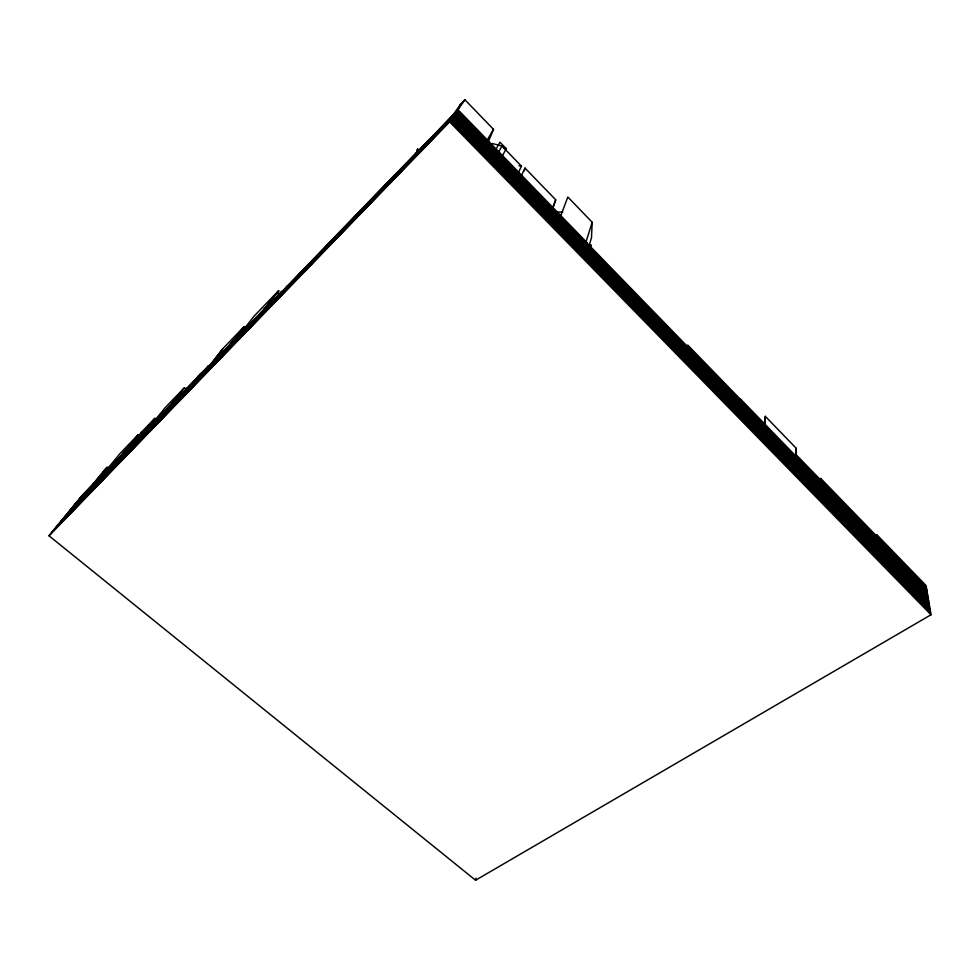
<?xml version="1.0" encoding="UTF-8"?>
<svg xmlns="http://www.w3.org/2000/svg" width="980" height="980" viewBox="0 0 980 980"><rect width="100%" height="100%" fill="white"/><g stroke="black" fill="none" stroke-linecap="round" stroke-linejoin="round"><path stroke-width="1.47" d="M765.245 424.512L765.294 416.329L795.956 448.007L796.226 456.46M740.414 400.624L740.476 399.007L927.031 591.246M764.939 424.695L765.294 416.329M180.883 396.876L181.018 394.021L182.157 392.588L182.023 395.442M181.741 395.798L181.876 392.943M560.817 215.625L567.824 196.992L592.202 222.289L591.479 237.846L588.858 246.323M92.61 487.232L92.745 484.439L105.693 468.673L107.041 467.288L109.883 467.999M795.539 455.565L795.956 448.007M796.005 457.795L796.177 454.745L926.713 589.335M105.546 471.441L105.693 468.673M587.032 246.115L587.192 243.248L687.519 346.565M129.054 450.102L129.213 447.272L141.537 432.131L154.779 418.362L157.707 419.122M130.242 448.632L130.401 445.814L80.115 497.987M137.763 437.913L137.947 434.912L120.589 452.956L103.598 473.401M141.365 434.924L141.537 432.131M209.72 365.699L71.32 508.669M210.847 364.278L72.594 507.126M211.962 362.87L73.855 505.594M223.06 348.451L208.593 367.12L223.06 348.451L243.873 326.842L246.801 327.602M197.225 380.093L197.495 377.165L200.986 373.307L199.859 374.715M198.083 379.027L198.34 376.099M198.364 378.684L198.621 375.757M278.357 295.188L278.528 290.754L254.249 315.964L238.851 335.564M687.384 347.704L687.703 345.034L740.464 399.399M104.811 471.919L82.577 494.986L49 535.791L475.57 880.248L476.06 878.215M524.288 170.888L525.01 168.07L555.721 199.81L553.063 207.834M590.034 247.891L590.891 245.061L587.841 245.147M586.885 244.253L587.302 242.918L457.991 109.723L429.093 139.932M586.089 241.656L592.202 222.289M392.943 178.789L394.854 174.795L393.58 177.907M451.866 118.433L453.458 114.403L460.453 104.358L464.9 99.752L493.516 129.36L488.53 141.206M552.745 207.319L555.721 199.81M458.775 108.596L460.453 104.358M521.568 175.212L525.01 168.07M492.095 143.496L501.932 146.008L521.483 166.196L518.579 172.125L516.093 171.696M429.889 138.805L427.145 143.827L429.693 139.087L416.757 152.488M496.137 149.009L499.959 142.186L506.256 148.691L502.532 155.6L499.714 155.122M501.932 146.008L498.771 151.728L495.929 151.006M487.305 139.907L493.516 129.36M49 535.791L449.575 121.838L464.9 99.752M416.132 153.346L417.578 151.337L63.602 518.053M286.466 287.042L287.495 285.695M280.795 292.64L281.836 291.293L67.485 513.336M271.962 302.722L271.864 300.309L266.634 307.046L266.732 309.472M268.765 304.841L269.819 303.482L267.687 305.687L267.797 308.112M278.528 290.754L263.608 309.901L278.786 290.815M263.841 309.925L271.864 300.309M229.798 344.678L243.873 326.842M232.432 341.702L233.522 340.305L232.003 341.898M207.319 367.231L208.434 365.822L75.117 504.063M180.492 394.805L182.5 392.294L76.367 502.532M171.782 403.356L184.105 388.031L186.972 388.68M152.353 423.507L164.91 407.974L184.105 388.031M142.602 433.393L154.779 418.362M121.667 454.879L137.947 434.912M123.26 453.226L124.46 451.755L122.868 453.409M94.105 483.042L107.041 467.288M81.352 496.493L105.289 471.637M78.865 499.506L153.529 422.049M230.9 343.282L241.031 332.784M70.046 510.225L239.941 334.168M265.053 308.149L68.759 511.781M64.9 516.472L394.854 174.795M62.304 519.633L457.244 110.801L927.68 595.081M60.993 521.225L456.496 111.879L927.999 597.016M59.682 522.818L455.737 112.957L928.33 598.952M58.359 524.41L454.977 114.047L928.66 600.899M57.036 526.027L454.218 115.15L928.991 602.859M55.713 527.632L453.458 116.253L929.322 604.819M54.378 529.249L452.687 117.355L929.653 606.792M53.042 530.878L451.915 118.47L929.983 608.776M51.695 532.508L451.143 119.585L930.326 610.76M50.348 534.149L450.359 120.712L930.657 612.757M475.57 880.248L931 614.766L926.063 585.55L877.186 535.092L875.091 535.472M555.489 211.888L562.765 212.244M503.487 148.225L506.256 148.691M519.033 165.767L521.483 166.196M449.575 121.838L931 614.766M687.568 346.185L927.35 593.157M926.382 587.437L820.664 478.363L820.762 480.102M877.186 535.092L877.406 536.918M590.891 245.061L591.075 247.965M416.843 149.769L417.064 154.301M417.664 148.629L417.884 153.162"/></g></svg>
